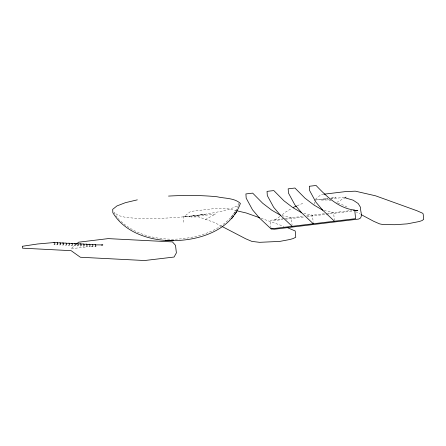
<?xml version="1.0" encoding="UTF-8"?>
<svg xmlns="http://www.w3.org/2000/svg" width="446" height="446" viewBox="0 0 446 446"><rect width="100%" height="100%" fill="white"/><g stroke="black" fill="none" stroke-linecap="round" stroke-linejoin="round"><path stroke-width="0.33" stroke-dasharray="2.23 1.67" d="M231.039 217.241C234.362 213.076 237.595 208.689 239.045 203.482L237.233 205.929L231.357 208.555L221.824 211.175L209.274 213.612L194.573 215.702L178.718 217.302L162.79 218.3L147.877 218.629L134.987 218.267L125.008 217.241L118.614 215.613L114.053 212.575L116.289 216.232L119.076 219.527M235.304 211.571C223.513 229.634 201.196 236.876 180.68 238.883C158.943 240.584 135.517 235.605 119.478 220.001M282.351 214.749L285.016 212.396L291.572 208.46M73.484 246.582L70.908 248.784L87.923 246.733M315.445 199.262L321.092 194.54L323.127 194.294M279.837 216.466L276.804 218.863L273.337 220.67L282.959 219.51M336.73 202.462L343.699 198.442M205.305 219.627L215.541 214.013L191.156 216.957L198.643 216.929L214.152 222.376L221.433 226.161M297.108 205.779L303.364 203.103M328.022 198.509L314.419 200.12L314.463 204.753M331.389 198.091L336.094 197.506L331.356 198.074M315.774 199.953L327.966 198.487M329.761 199.067L321.633 200.048L328.769 199.942L331.35 200.862M330.441 198.983L344.663 197.266M283.957 218.629L270.215 220.285L270.99 228.213M284.648 218.546L303.888 216.221M306.642 215.892L326.572 213.483M327.258 213.4L352 210.417M285.708 219.176L304.267 216.94M307.015 216.605L325.574 214.37M326.26 214.286L353.065 211.053M90.644 246.404L92.684 246.159M324.197 210.534L333.614 212.636L334.327 219.9M303.737 213.238L312.484 215.184L313.192 222.454M281.928 215.635L291.35 217.737L292.058 225.001M236.67 210.78L225.197 208.154L215 208.505L190.615 211.449L183.596 216.951L183.629 222.242M261.127 218.289L283.957 226.417M337.789 203.164L343.587 205.238L348.415 207.814M355.657 211.677L359.883 213.929M205.272 214.336L183.596 216.951L205.272 214.336"/><path stroke-width="0.67" d="M59.775 244.882L60.466 244.631L60.255 242.747L57.211 242.925M170.69 240.623C197.65 241.069 230.498 231.167 240.394 203.393C234.256 197.801 224.756 198.604 217.102 196.764C200.956 195.158 184.711 195.175 168.527 196.084M62.741 245.027L63.555 244.765L63.343 242.88L59.887 243.048M65.679 245.177L66.493 244.915L66.276 243.037L62.529 243.142M68.612 245.328L69.425 245.066L69.214 243.187L66.069 243.354M71.555 245.484L72.364 245.222L72.152 243.338L69.007 243.51M74.488 245.635L75.302 245.372L75.084 243.488L71.338 243.6M77.426 245.785L78.234 245.523L78.022 243.639L74.56 243.806M80.364 245.936L81.172 245.674L80.955 243.795L77.81 243.962M83.296 246.086L84.104 245.824L83.893 243.945L80.146 244.057M86.234 246.242L87.042 245.98L86.831 244.096L83.681 244.269M89.172 246.393L89.981 246.131L89.763 244.246L86.619 244.419M92.105 246.543L92.913 246.281L92.701 244.397L88.955 244.508M95.043 246.694L95.851 246.432L95.634 244.547L92.489 244.72M54.105 244.614L54.914 244.363L54.696 242.479L37.531 243.99L22.3 246.292L22.512 248.177L71.126 250.669L80.352 257.242L144.615 260.525L174.063 257.041L176.382 252.888L175.523 245.356L172.435 241.899L108.166 238.621L78.635 242.184L76.06 244.38M231.725 218.479L233.37 216.321M234.724 214.442L236.475 212.145M56.859 244.748L57.735 244.492L57.517 242.607L53.894 242.73M344.279 198.108L346.018 197.104M293.362 207.384L296.484 206.046M137.323 199.847L125.348 202.696L116.941 205.94L112.682 209.358L112.849 212.725C125.148 233.252 150.938 240.885 173.689 240.706M323.802 194.216L345.477 191.602L355.328 191.167L375.565 195.811L416.575 210.596L422.507 213.171L423.159 213.846L423.7 219.348L422.011 220.597L419.179 221.534L407.298 223.864L394.955 224.706L383.27 224.594L379.691 223.909L373.759 221.333L361.087 214.571M353.377 210.25L357.876 210.467L355.813 210.718M101.532 245.088L102.892 244.926L95.109 244.865M280.584 215.334L271.709 210.15L262.722 203.276L252.676 193.129L245.908 193.926L246.181 198.141L252.514 209.815L259.472 218.01L271.056 228.87L355.59 218.674L354.748 210.088C338.765 208.449 326.634 196.541 316.075 185.475L309.312 186.272L309.585 190.492L315.919 202.166L322.871 210.361L334.455 221.222M165.739 240.489L170.194 240.606M236.67 210.78L246.125 212.948L259.823 217.821M271.056 228.87L274.178 229.255L358.718 219.058C363.724 217.681 359.994 210.679 360.491 207.306L358.227 203.566L353.137 200.17L345.633 198.002M287.218 227.577L295.219 230.989L295.754 237.25L293.089 238.588L289.671 239.547L279.714 241.414L259.516 242.323L251.873 241.403L245.713 238.777L222.041 226.473M322.854 210.239L313.978 205.049L304.992 198.175L294.945 188.028L288.177 188.825L288.45 193.046L294.784 204.714L301.741 212.909L313.321 223.775M301.719 212.787L292.844 207.602L283.857 200.728L273.811 190.576L267.043 191.373L267.316 195.593L273.649 207.262L280.606 215.457L292.186 226.323"/></g></svg>
